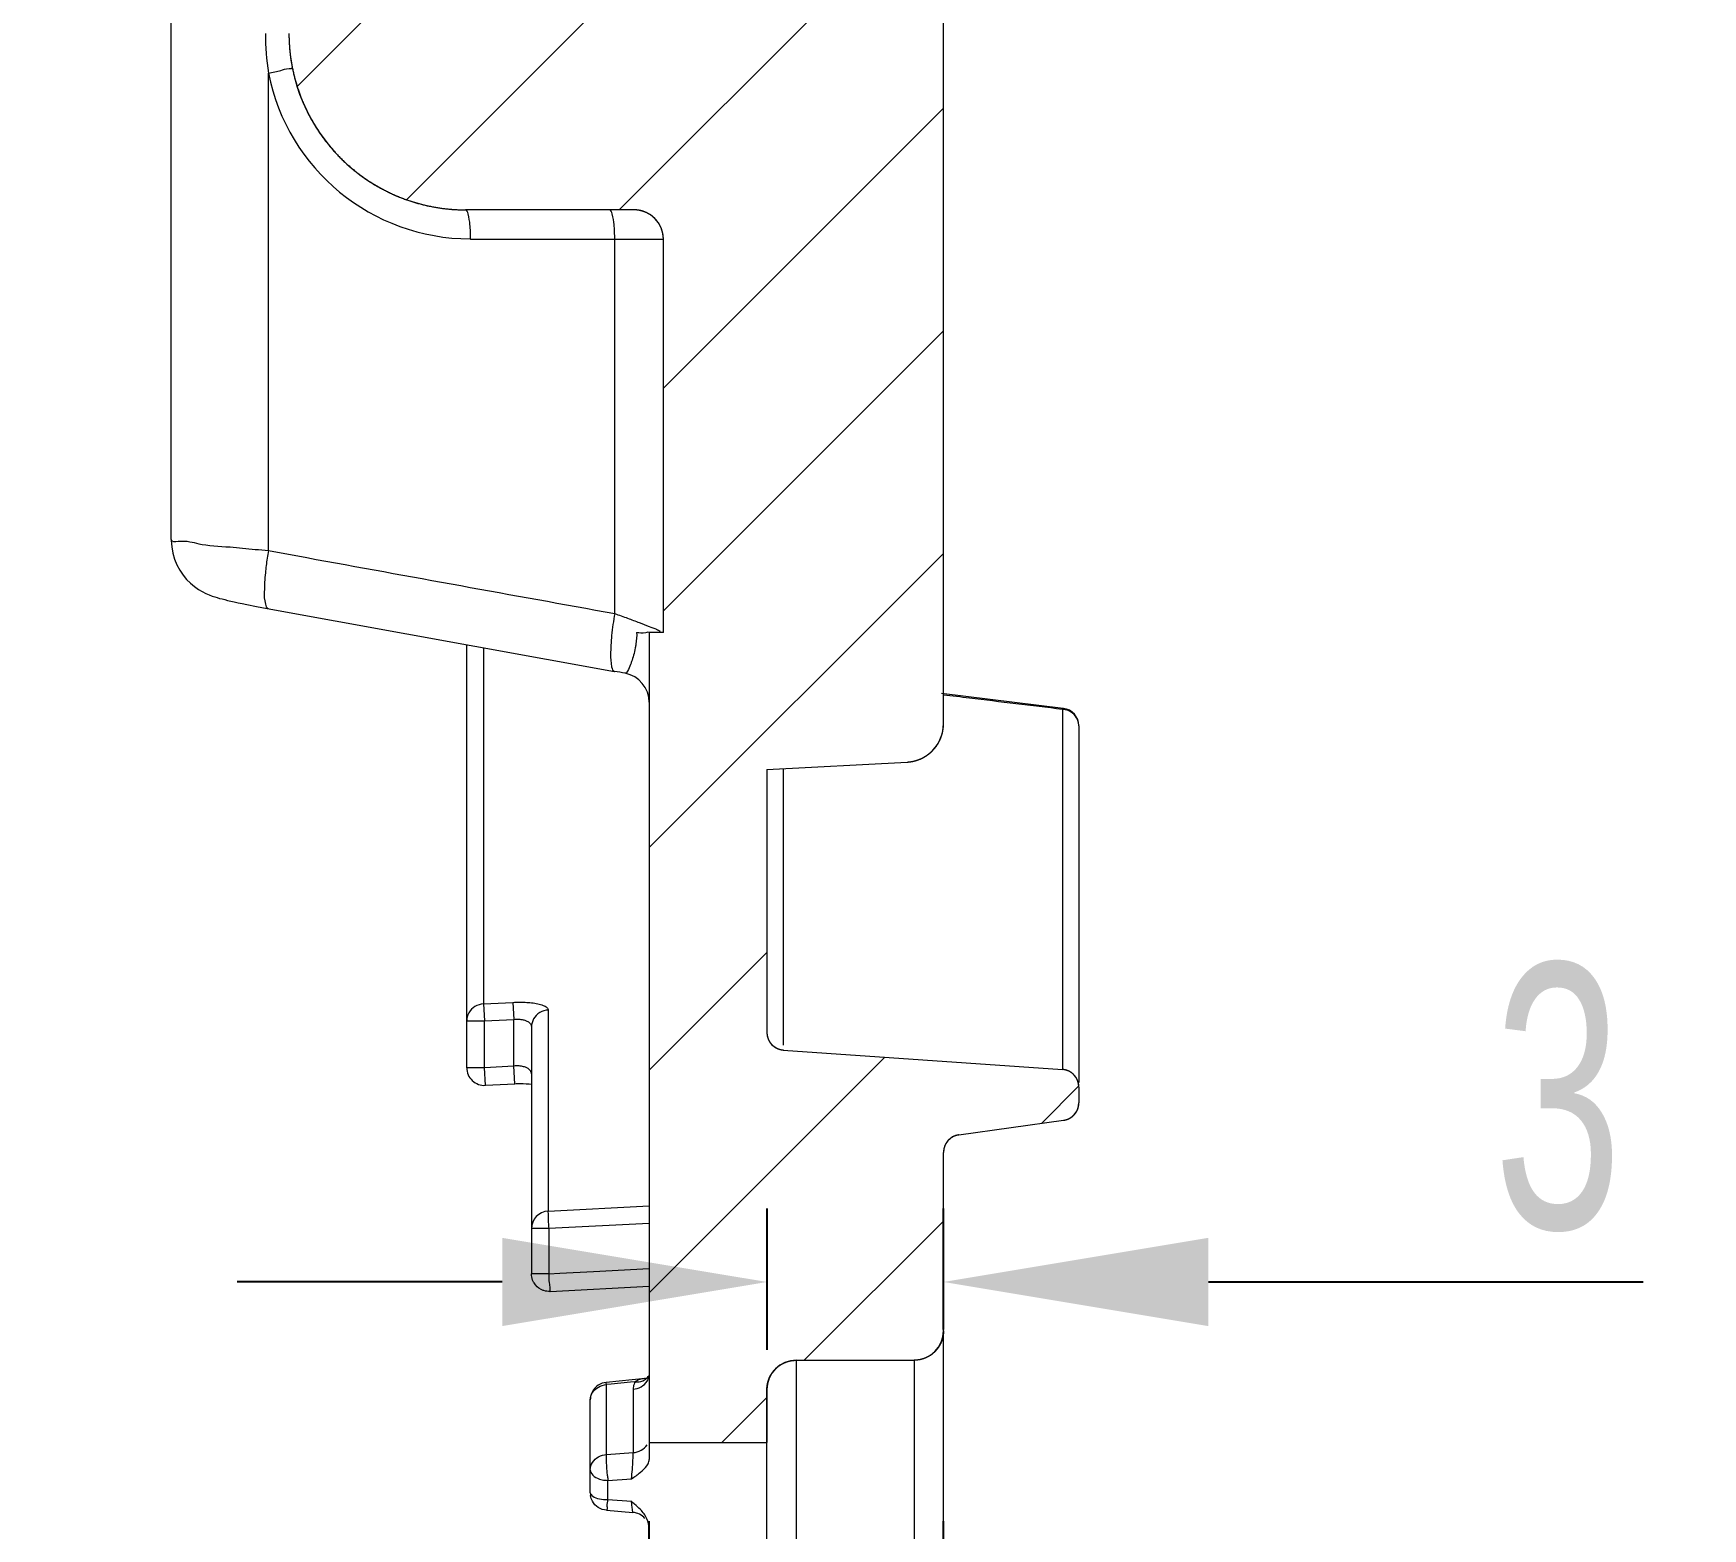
# Model space of a CAD drawing. Header units: millimetres. Extents: x 5536 to 6151, y 463 to 893.
# Drawn here: x 5888.1 to 5916.46, y 544.91 to 570.32 of the extents above; entities that cross this region are included whole.
import ezdxf

# ---------------------------------------------------------------- set-up
doc = ezdxf.new("R2010")
doc.units = ezdxf.units.MM
doc.header["$LTSCALE"] = 0.2
doc.layers.get('0').update_dxf_attribs({"lineweight": 18})
doc.layers.add('poumianxian', color=2, linetype='Continuous', lineweight=18)
doc.layers.add('图层2', color=4, linetype='Continuous', lineweight=18)
doc.styles.add('標準', font='', dxfattribs={"width": 0.667})
doc.styles.get('標準').set_extended_font_data('pmingliu')
doc.dimstyles.new('11111111111', dxfattribs={"dimtxt": 4.5, "dimasz": 4.5, "dimexe": 1.25, "dimexo": 0.625, "dimtad": 1, "dimtoh": 1, "dimdsep": 46, "dimtxsty": '標準', "dimblk": '_CAXARROW', "dimcen": 0, "dimdle": 9, "dimclrd": 6, "dimclre": 6, "dimclrt": 2, "dimadec": 0, "dimazin": 0, "dimtfac": 0.707107, "dimtofl": 0, "dimtmove": 2, "dimatfit": 3, "dimfxl": 0, "dimfrac": 2, "dimtolj": 1, "dimarcsym": 0})

# ---------------------------------------------------------------- blocks, each defined once
blk = doc.blocks.new('*X3')
at = {"layer": '图层2'}
for p, q in [((5892.579, 569.422), (5903.56, 580.404)), ((5894.437, 567.497), (5903.56, 576.62)), ((5898.048, 567.324), (5903.56, 572.836)), ((5898.802, 564.294), (5903.56, 569.053)), ((5898.802, 560.51), (5903.56, 565.269)), ((5898.56, 556.486), (5903.56, 561.486)), ((5898.56, 552.702), (5900.56, 554.702)), ((5898.56, 548.918), (5902.565, 552.923)), ((5905.223, 551.797), (5905.86, 552.434)), ((5901.196, 547.771), (5903.56, 550.135)), ((5899.796, 546.371), (5900.56, 547.135))]:
    blk.add_line(p, q, dxfattribs=at)
blk = doc.blocks.new('*X50')
at = {"layer": 'poumianxian'}
for points in [[(5894.06, 544.536), (5894.06, 543.036), (5898.56, 543.786)], [(5908.06, 544.536), (5908.06, 543.036), (5903.56, 543.786)]]:
    blk.add_hatch(color=6, dxfattribs=at).paths.add_polyline_path(points, flags=0)
at = {"layer": 'poumianxian', "color": 6, "lineweight": -2}
for p, q in [((5898.56, 544.305), (5898.56, 545.036)), ((5903.56, 544.305), (5903.56, 545.036)), ((5894.06, 543.786), (5873.445, 543.786)), ((5908.06, 543.786), (5912.56, 543.786))]:
    blk.add_line(p, q, dxfattribs=at)
at = {"layer": 'poumianxian', "color": 2, "insert": (5874.919, 546.959), "char_height": 4.5, "width": 5.08754, "attachment_point": 5, "style": '標準'}
blk.add_mtext('\\T1.004;5', dxfattribs=at)
blk = doc.blocks.new('_CAXARROW')
blk.add_hatch(color=0).paths.add_polyline_path([(0, 0), (-1, 0.125), (-1, -0.125)], flags=0)
blk = doc.blocks.new('*X53')
at = {"layer": 'poumianxian'}
for points in [[(5896.063, 549.851), (5896.063, 548.351), (5900.563, 549.101)], [(5908.06, 549.851), (5908.06, 548.351), (5903.56, 549.101)]]:
    blk.add_hatch(color=6, dxfattribs=at).paths.add_polyline_path(points, flags=0)
at = {"layer": 'poumianxian', "color": 6, "lineweight": -2}
for p, q in [((5900.563, 547.945), (5900.563, 550.351)), ((5903.56, 548.293), (5903.56, 550.351)), ((5896.063, 549.101), (5891.563, 549.101)), ((5908.06, 549.101), (5915.446, 549.101))]:
    blk.add_line(p, q, dxfattribs=at)
at = {"layer": 'poumianxian', "color": 2, "insert": (5914.003, 552.231), "char_height": 4.5, "width": 4.90745, "attachment_point": 5, "style": '標準'}
blk.add_mtext('\\T1.004;3', dxfattribs=at)

msp = doc.modelspace()

# ---------------------------------------------------------------- linework, layer by layer
for p, q in [((5903.56, 558.588), (5903.56, 730.854)), ((5903.56, 558.588), (5903.56, 730.854)), ((5890.44, 561.719), (5890.44, 588.273)), ((5892.093, 561.532), (5892.093, 569.648)), ((5898.302, 567.324), (5895.44, 567.324)), ((5898.302, 567.324), (5895.44, 567.324)), ((5895.527, 566.824), (5898.802, 566.824)), ((5897.975, 560.463), (5897.975, 566.824)), ((5898.802, 560.139), (5898.802, 566.824)), ((5898.802, 560.139), (5898.802, 566.824)), ((5892.093, 561.532), (5892.742, 561.413)), ((5891.89, 560.585), (5892.071, 560.551)), ((5892.071, 560.551), (5897.971, 559.479)), ((5898.56, 560.139), (5898.56, 546.371)), ((5898.802, 560.139), (5898.56, 560.139)), ((5898.802, 560.139), (5898.56, 560.139)), ((5898.56, 560.139), (5898.56, 546.082)), ((5895.46, 552.743), (5895.46, 559.934)), ((5895.745, 559.882), (5895.745, 553.827)), ((5905.596, 558.851), (5903.528, 559.101)), ((5905.581, 558.834), (5905.581, 552.713)), ((5905.86, 558.553), (5905.86, 552.491)), ((5900.56, 557.814), (5902.944, 557.939)), ((5900.56, 557.814), (5902.944, 557.939)), ((5900.56, 557.814), (5900.56, 553.343)), ((5900.56, 557.814), (5900.56, 553.343)), ((5900.839, 557.814), (5900.839, 553.124)), ((5895.745, 553.827), (5896.245, 553.854)), ((5896.245, 553.854), (5896.26, 553.565)), ((5895.745, 553.827), (5895.76, 553.538)), ((5895.76, 553.538), (5896.26, 553.565)), ((5896.26, 552.77), (5896.26, 553.565)), ((5896.845, 553.723), (5896.845, 550.307)), ((5895.46, 553.538), (5895.76, 553.538)), ((5895.76, 552.743), (5895.76, 553.538)), ((5896.56, 553.433), (5896.56, 549.241)), ((5900.839, 553.044), (5905.581, 552.713)), ((5900.839, 553.044), (5905.581, 552.713)), ((5895.76, 552.743), (5895.46, 552.743)), ((5896.26, 552.77), (5895.76, 552.743)), ((5895.78, 552.444), (5895.76, 552.743)), ((5896.277, 552.471), (5896.26, 552.77)), ((5895.777, 552.444), (5896.277, 552.471)), ((5896.47, 552.471), (5896.519, 552.467)), ((5896.519, 552.467), (5896.56, 552.463)), ((5905.86, 552.413), (5905.86, 552.148)), ((5905.86, 552.413), (5905.86, 552.148)), ((5903.819, 551.6), (5905.602, 551.851)), ((5903.819, 551.6), (5905.602, 551.851)), ((5903.56, 548.271), (5903.56, 551.303)), ((5903.56, 541.128), (5903.56, 551.303)), ((5896.845, 550.307), (5898.56, 550.395)), ((5896.853, 550.008), (5896.56, 550.008)), ((5898.56, 550.095), (5896.853, 550.008)), ((5896.853, 550.008), (5896.853, 549.241)), ((5897.612, 549.28), (5898.56, 549.329)), ((5896.853, 549.241), (5896.565, 549.241)), ((5896.853, 549.241), (5897.043, 549.251)), ((5896.876, 548.942), (5898.56, 549.028)), ((5897.043, 549.251), (5897.612, 549.28)), ((5901.06, 547.771), (5903.06, 547.771)), ((5901.06, 547.771), (5903.06, 547.771)), ((5901.06, 547.771), (5901.06, 541.771)), ((5903.06, 547.771), (5903.06, 541.771)), ((5898.491, 547.461), (5897.831, 547.395)), ((5897.834, 547.356), (5897.831, 547.386)), ((5897.916, 547.364), (5897.834, 547.356)), ((5897.834, 546.168), (5897.834, 547.356)), ((5898.242, 547.396), (5897.916, 547.364)), ((5898.324, 547.404), (5898.242, 547.396)), ((5898.492, 547.461), (5898.491, 547.461)), ((5897.56, 545.519), (5897.56, 547.097)), ((5898.287, 547.279), (5898.287, 546.2)), ((5900.56, 547.271), (5900.56, 546.371)), ((5900.56, 542.271), (5900.56, 547.271)), ((5897.834, 546.168), (5898.287, 546.2)), ((5898.56, 546.371), (5900.56, 546.371)), ((5898.56, 546.371), (5900.56, 546.371)), ((5897.56, 545.519), (5897.56, 545.909)), ((5897.86, 545.729), (5898.26, 545.753)), ((5897.86, 545.401), (5897.86, 545.729)), ((5897.86, 545.401), (5898.26, 545.374)), ((5898.266, 545.322), (5898.261, 545.373)), ((5897.836, 545.22), (5898.285, 545.184))]:
    msp.add_line(p, q)
for points in [[(5890.441, 561.719), (5890.441, 561.707), (5890.448, 561.596), (5890.468, 561.488), (5890.498, 561.386), (5890.538, 561.289), (5890.586, 561.199), (5890.641, 561.117), (5890.702, 561.044), (5890.766, 560.979), (5890.834, 560.922), (5890.902, 560.874), (5890.968, 560.835), (5891.028, 560.804), (5891.084, 560.78), (5891.135, 560.76), (5891.18, 560.745), (5891.22, 560.733), (5891.261, 560.721), (5891.304, 560.71), (5891.349, 560.699), (5891.398, 560.687), (5891.453, 560.674), (5891.512, 560.661), (5891.577, 560.647), (5891.648, 560.633), (5891.724, 560.617), (5891.89, 560.585)], [(5896.277, 552.471), (5896.3, 552.472), (5896.36, 552.474), (5896.417, 552.473), (5896.47, 552.471)], [(5898.504, 547.465), (5898.495, 547.462), (5898.492, 547.461), (5898.492, 547.461)]]:
    msp.add_lwpolyline(points)
for centre, radius, start, end in [((5896.391, 570.323), 4.351, 179.9903, 188.9272), ((5895.44, 570.324), 3, 180, 270), ((5895.518, 570.323), 3.491, 191.1484, 269.9999), ((5898.302, 566.824), 0.5, 0, 90), ((6372.774, 3191.038), 2673.08, 259.654694, 259.768697), ((5882.347, 472.919), 87.96, 79.65169, 79.76553), ((5898.06, 558.955), 0.5, 0.0006, 79.6508), ((5905.56, 558.518), 0.316, 77.3848, 86.2233), ((5905.56, 558.553), 0.3, 0, 83.1116), ((5902.91, 558.588), 0.65, 273, 0), ((5905.6, 558.553), 0.26, 0.0773, 10.4987), ((5900.86, 553.343), 0.3, 180, 266), ((5895.76, 552.743), 0.3, 179.981, 273.8738), ((5905.56, 552.413), 0.3, 0, 86), ((5905.56, 552.148), 0.3, 278, 0), ((5903.86, 551.303), 0.3, 98, 180), ((5896.86, 550.007), 0.3, 92.9775, 179.9803), ((5903.06, 548.271), 0.5, 270, 360), ((5901.06, 547.271), 0.5, 90, 180), ((5897.857, 547.096), 0.297, 170.4817, 179.9518), ((5897.106, 546.171), 1.181, 359.7909, 1.3705), ((5897.86, 546.216), 0.487, 263.9664, 270.0112), ((5901.635, 546.142), 3.797, 185.0944, 186.2345), ((5897.857, 545.519), 0.297, 180.0501, 189.6392), ((5898.26, 544.885), 0.3, 40.6119, 85.3174)]:
    msp.add_arc(centre, radius, start, end)
for points, knots in [([(5892.44, 570.324), (5892.44, 570.313), (5892.441, 570.291), (5892.441, 570.258), (5892.442, 570.224), (5892.443, 570.19), (5892.445, 570.157), (5892.447, 570.123), (5892.45, 570.089), (5892.452, 570.055), (5892.456, 570.02), (5892.459, 569.986), (5892.464, 569.952), (5892.468, 569.917), (5892.473, 569.882), (5892.478, 569.848), (5892.484, 569.813), (5892.49, 569.778), (5892.497, 569.743), (5892.504, 569.708), (5892.512, 569.674), (5892.52, 569.639), (5892.528, 569.604), (5892.537, 569.569), (5892.546, 569.534), (5892.556, 569.499), (5892.566, 569.464), (5892.577, 569.429), (5892.588, 569.394), (5892.6, 569.359), (5892.612, 569.324), (5892.624, 569.289), (5892.637, 569.254), (5892.651, 569.22), (5892.665, 569.185), (5892.679, 569.151), (5892.694, 569.116), (5892.71, 569.082), (5892.725, 569.048), (5892.742, 569.014), (5892.758, 568.98), (5892.775, 568.946), (5892.793, 568.913), (5892.811, 568.879), (5892.83, 568.846), (5892.849, 568.813), (5892.868, 568.78), (5892.888, 568.747), (5892.909, 568.715), (5892.929, 568.682), (5892.951, 568.65), (5892.972, 568.619), (5892.994, 568.587), (5893.017, 568.556), (5893.04, 568.525), (5893.063, 568.494), (5893.087, 568.463), (5893.111, 568.433), (5893.136, 568.403), (5893.161, 568.374), (5893.186, 568.344), (5893.212, 568.315), (5893.238, 568.287), (5893.265, 568.258), (5893.292, 568.23), (5893.319, 568.203), (5893.347, 568.176), (5893.375, 568.149), (5893.403, 568.122), (5893.432, 568.096), (5893.461, 568.07), (5893.49, 568.045), (5893.52, 568.02), (5893.549, 567.995), (5893.58, 567.971), (5893.61, 567.947), (5893.641, 567.924), (5893.672, 567.901), (5893.703, 567.878), (5893.735, 567.856), (5893.767, 567.834), (5893.799, 567.813), (5893.831, 567.792), (5893.863, 567.772), (5893.896, 567.752), (5893.929, 567.733), (5893.962, 567.714), (5893.995, 567.695), (5894.029, 567.677), (5894.062, 567.659), (5894.096, 567.642), (5894.13, 567.625), (5894.164, 567.609), (5894.198, 567.593), (5894.233, 567.578), (5894.267, 567.563), (5894.301, 567.549), (5894.336, 567.535), (5894.371, 567.521), (5894.405, 567.508), (5894.44, 567.496), (5894.475, 567.484), (5894.51, 567.472), (5894.545, 567.461), (5894.58, 567.45), (5894.615, 567.44), (5894.65, 567.43), (5894.685, 567.421), (5894.72, 567.412), (5894.755, 567.403), (5894.79, 567.395), (5894.825, 567.388), (5894.86, 567.381), (5894.894, 567.374), (5894.929, 567.368), (5894.964, 567.362), (5894.999, 567.357), (5895.033, 567.352), (5895.068, 567.347), (5895.102, 567.343), (5895.137, 567.34), (5895.171, 567.336), (5895.205, 567.333), (5895.239, 567.331), (5895.273, 567.329), (5895.307, 567.327), (5895.34, 567.326), (5895.374, 567.325), (5895.407, 567.324), (5895.429, 567.324), (5895.44, 567.324)], [0, 0, 0, 0, 12317.252331, 24690.371001, 37118.966302, 49602.63111, 62140.94075, 74733.452993, 87379.707881, 100079.227655, 112831.516584, 125636.060966, 138492.329003, 151399.770835, 164357.818363, 177365.885329, 190423.367287, 203529.641511, 216684.067089, 229885.98495, 243134.717814, 256429.570409, 269769.829313, 283154.763259, 296583.62308, 310055.641953, 323570.035333, 337126.001356, 350722.720761, 364359.357258, 378035.057592, 391748.95183, 405500.15354, 419287.760058, 433110.852773, 446968.497412, 460859.744175, 474783.628297, 488739.170207, 502725.375904, 516741.237248, 530785.732589, 544857.826764, 558956.471842, 573080.607338, 587229.160704, 601401.047837, 615595.173457, 629810.431561, 644045.705998, 658299.870889, 672571.791169, 686860.323122, 701164.314816, 715482.606795, 729814.032516, 744157.418942, 758511.587003, 772875.352456, 787247.526102, 801626.914635, 816012.321072, 830402.54549, 844796.385497, 859192.636964, 873590.094391, 887987.551818, 902383.803258, 916777.643293, 931167.86771, 945553.274148, 959932.662681, 974304.836326, 988668.60178, 1003022.76984, 1017366.156237, 1031697.581958, 1046015.873967, 1060319.865661, 1074608.397614, 1088880.317895, 1103134.482785, 1117369.757222, 1131585.015326, 1145779.140915, 1159951.028079, 1174099.581445, 1188223.716942, 1202322.362002, 1216394.456194, 1230438.951502, 1244454.812879, 1258441.018561, 1272396.560452, 1286320.444609, 1300211.691371, 1314069.335995, 1327892.428725, 1341680.035243, 1355431.236939, 1369145.13119, 1382820.831524, 1396457.468022, 1410054.187426, 1423610.153449, 1437124.546829, 1450596.565666, 1464025.425514, 1477410.359468, 1490750.618373, 1504045.47096, 1517294.203831, 1530496.121693, 1543650.547271, 1556756.821494, 1569814.303452, 1582822.370419, 1595780.417941, 1608687.859778, 1621544.127814, 1634348.672193, 1647100.961125, 1659800.480863, 1672446.735788, 1685039.248031, 1697577.55767, 1710061.222442, 1722489.81778, 1734862.936449, 1747180.188743, 1747180.188743, 1747180.188743, 1747180.188743]), ([(5892.093, 569.648), (5892.163, 569.662), (5892.295, 569.68), (5892.389, 569.731), (5892.5, 569.727), (5892.497, 569.745)], [0, 0, 0, 0, 25059.979206, 42629.212804, 48994.00827, 48994.00827, 48994.00827, 48994.00827]), ([(5895.527, 566.824), (5895.527, 566.908), (5895.521, 567.062), (5895.498, 567.206), (5895.467, 567.324), (5895.44, 567.324)], [0, 0, 0, 0, 23787.453645, 41442.570164, 49029.620171, 49029.620171, 49029.620171, 49029.620171]), ([(5897.975, 566.824), (5897.975, 566.908), (5897.969, 567.062), (5897.946, 567.206), (5897.915, 567.324), (5897.888, 567.324)], [0, 0, 0, 0, 23797.693068, 41460.427309, 49050.741219, 49050.741219, 49050.741219, 49050.741219]), ([(5898.802, 566.824), (5898.802, 566.826), (5898.802, 566.83), (5898.801, 566.835), (5898.801, 566.841), (5898.801, 566.846), (5898.801, 566.852), (5898.8, 566.858), (5898.8, 566.863), (5898.8, 566.869), (5898.799, 566.875), (5898.798, 566.881), (5898.798, 566.886), (5898.797, 566.892), (5898.796, 566.898), (5898.795, 566.904), (5898.794, 566.909), (5898.793, 566.915), (5898.792, 566.921), (5898.791, 566.927), (5898.79, 566.933), (5898.788, 566.938), (5898.787, 566.944), (5898.786, 566.95), (5898.784, 566.956), (5898.782, 566.962), (5898.781, 566.968), (5898.779, 566.973), (5898.777, 566.979), (5898.775, 566.985), (5898.773, 566.991), (5898.771, 566.997), (5898.769, 567.002), (5898.767, 567.008), (5898.764, 567.014), (5898.762, 567.02), (5898.759, 567.025), (5898.757, 567.031), (5898.754, 567.037), (5898.751, 567.043), (5898.749, 567.048), (5898.746, 567.054), (5898.743, 567.059), (5898.74, 567.065), (5898.737, 567.071), (5898.734, 567.076), (5898.73, 567.082), (5898.727, 567.087), (5898.724, 567.092), (5898.72, 567.098), (5898.717, 567.103), (5898.713, 567.108), (5898.709, 567.114), (5898.706, 567.119), (5898.702, 567.124), (5898.698, 567.129), (5898.694, 567.134), (5898.69, 567.139), (5898.686, 567.144), (5898.682, 567.149), (5898.677, 567.154), (5898.673, 567.159), (5898.669, 567.164), (5898.664, 567.168), (5898.66, 567.173), (5898.655, 567.178), (5898.651, 567.182), (5898.646, 567.187), (5898.641, 567.191), (5898.636, 567.196), (5898.632, 567.2), (5898.627, 567.204), (5898.622, 567.208), (5898.617, 567.212), (5898.612, 567.216), (5898.607, 567.22), (5898.602, 567.224), (5898.596, 567.228), (5898.591, 567.232), (5898.586, 567.236), (5898.581, 567.239), (5898.575, 567.243), (5898.57, 567.246), (5898.564, 567.25), (5898.559, 567.253), (5898.554, 567.256), (5898.548, 567.259), (5898.542, 567.262), (5898.537, 567.265), (5898.531, 567.268), (5898.526, 567.271), (5898.52, 567.274), (5898.514, 567.277), (5898.509, 567.279), (5898.503, 567.282), (5898.497, 567.284), (5898.491, 567.287), (5898.486, 567.289), (5898.48, 567.291), (5898.474, 567.293), (5898.468, 567.296), (5898.462, 567.298), (5898.457, 567.3), (5898.451, 567.301), (5898.445, 567.303), (5898.439, 567.305), (5898.433, 567.307), (5898.428, 567.308), (5898.422, 567.31), (5898.416, 567.311), (5898.41, 567.312), (5898.404, 567.314), (5898.398, 567.315), (5898.393, 567.316), (5898.387, 567.317), (5898.381, 567.318), (5898.375, 567.319), (5898.369, 567.32), (5898.364, 567.32), (5898.358, 567.321), (5898.352, 567.322), (5898.347, 567.322), (5898.341, 567.323), (5898.335, 567.323), (5898.33, 567.323), (5898.324, 567.324), (5898.318, 567.324), (5898.313, 567.324), (5898.307, 567.324), (5898.303, 567.324), (5898.302, 567.324)], [0, 0, 0, 0, 12332.67412, 24721.28471, 37165.441581, 49664.73654, 62218.745126, 74827.023978, 87489.112735, 100204.533045, 112972.788686, 125793.365219, 138665.73006, 151589.332895, 164563.604616, 177587.958439, 190661.789301, 203784.473406, 216955.369139, 230173.816664, 243439.137589, 256750.636355, 270107.597942, 283509.29065, 296954.964268, 310443.851065, 323975.165317, 337548.104144, 351161.847663, 364815.557993, 378508.381186, 392239.446026, 406007.865224, 419812.734583, 433653.134734, 447528.130004, 461436.769559, 475378.087135, 489351.102311, 503354.819634, 517388.229702, 531450.309687, 545540.022908, 559656.320343, 573798.140265, 587964.408428, 602154.039808, 616365.937266, 630598.993726, 644852.091778, 659124.103658, 673413.893187, 687720.31545, 702042.216503, 716378.43598, 730727.805536, 745089.150716, 759461.291245, 773843.040892, 788233.209536, 802630.601834, 817034.019874, 831442.261683, 845854.123624, 860268.400054, 874683.884163, 889099.367956, 903513.644539, 917925.506492, 932333.748452, 946737.166325, 961134.558788, 975524.727264, 989906.477084, 1004278.617439, 1018639.962619, 1032989.332173, 1047325.551518, 1061647.452884, 1075953.874836, 1090243.664491, 1104515.676555, 1118768.774421, 1133001.830952, 1147213.728523, 1161403.3596, 1175569.628065, 1189711.447685, 1203827.745119, 1217917.458643, 1231979.538527, 1246012.948692, 1260016.665921, 1273989.680894, 1287930.998764, 1301839.63832, 1315714.633382, 1329555.033535, 1343359.903102, 1357128.32201, 1370859.387062, 1384552.210118, 1398205.92066, 1411819.663896, 1425392.603004, 1438923.917256, 1452412.803838, 1465858.477399, 1479260.170159, 1492617.131963, 1505928.630462, 1519193.951654, 1532412.399134, 1545583.294908, 1558705.979012, 1571779.809657, 1584804.163666, 1597778.435416, 1610702.038252, 1623574.403068, 1636394.979625, 1649163.235044, 1661878.655555, 1674540.744315, 1687149.02318, 1699703.031533, 1712202.326714, 1724646.48336, 1737035.093956, 1749367.768299, 1749367.768299, 1749367.768299, 1749367.768299]), ([(5890.44, 561.719), (5890.44, 561.678), (5890.689, 561.717), (5890.937, 561.621), (5891.412, 561.601), (5891.724, 561.569), (5891.866, 561.554)], [0, 0, 0, 0, 5346.339177, 20507.24433, 43721.255158, 62328.955772, 62328.955772, 62328.955772, 62328.955772]), ([(5892.053, 561.277), (5892.048, 561.236), (5892.031, 561.089), (5892.024, 560.941), (5892.021, 560.834)], [0, 0, 0, 0, 9756.320903, 35155.338136, 35155.338136, 35155.338136, 35155.338136]), ([(5892.021, 560.834), (5892.018, 560.763), (5892.021, 560.676), (5892.058, 560.553), (5892.087, 560.548)], [0, 0, 0, 0, 24974.503215, 35156.548657, 35156.548657, 35156.548657, 35156.548657]), ([(5897.975, 560.463), (5897.953, 560.339), (5897.92, 560.112), (5897.902, 559.797), (5897.905, 559.61), (5897.941, 559.484), (5897.971, 559.479)], [0, 0, 0, 0, 23562.180138, 43410.538634, 56767.739779, 62413.652588, 62413.652588, 62413.652588, 62413.652588]), ([(5897.975, 560.463), (5898.048, 560.437), (5898.187, 560.386), (5898.382, 560.314), (5898.544, 560.248), (5898.668, 560.208), (5898.728, 560.171), (5898.749, 560.161)], [0, 0, 0, 0, 21394.772613, 40753.797853, 57119.717692, 69675.00268, 76297.020447, 76297.020447, 76297.020447, 76297.020447]), ([(5898.347, 560.143), (5898.35, 560.076), (5898.344, 559.987), (5898.329, 559.9), (5898.325, 559.879)], [0, 0, 0, 0, 26541.689321, 35197.556527, 35197.556527, 35197.556527, 35197.556527]), ([(5898.347, 560.143), (5898.4, 560.143), (5898.442, 560.117), (5898.562, 560.158), (5898.56, 560.14)], [0, 0, 0, 0, 25881.091377, 35198.202094, 35198.202094, 35198.202094, 35198.202094]), ([(5898.325, 559.879), (5898.317, 559.837), (5898.298, 559.758), (5898.274, 559.682), (5898.261, 559.645)], [0, 0, 0, 0, 18316.537221, 35198.0134, 35198.0134, 35198.0134, 35198.0134]), ([(5898.261, 559.645), (5898.256, 559.628), (5898.236, 559.571), (5898.212, 559.508), (5898.168, 559.443), (5898.15, 559.447)], [0, 0, 0, 0, 11188.717164, 37683.704084, 49078.130527, 49078.130527, 49078.130527, 49078.130527]), ([(5905.581, 558.834), (5905.054, 558.897), (5904.381, 558.978), (5903.707, 559.06), (5903.56, 559.078)], [0, 0, 0, 0, 27570.665583, 35234.122423, 35234.122423, 35234.122423, 35234.122423]), ([(5905.856, 558.6), (5905.85, 558.631), (5905.822, 558.708), (5905.738, 558.79), (5905.661, 558.819), (5905.63, 558.827)], [0, 0, 0, 0, 13818.61485, 34923.68184, 49145.993149, 49145.993149, 49145.993149, 49145.993149]), ([(5902.944, 557.939), (5902.947, 557.939), (5902.951, 557.939), (5902.958, 557.939), (5902.965, 557.94), (5902.973, 557.941), (5902.98, 557.941), (5902.987, 557.942), (5902.994, 557.943), (5903.001, 557.944), (5903.008, 557.945), (5903.015, 557.946), (5903.023, 557.947), (5903.03, 557.949), (5903.037, 557.95), (5903.044, 557.952), (5903.051, 557.953), (5903.059, 557.955), (5903.066, 557.957), (5903.073, 557.958), (5903.08, 557.96), (5903.088, 557.962), (5903.095, 557.964), (5903.102, 557.967), (5903.109, 557.969), (5903.117, 557.971), (5903.124, 557.974), (5903.131, 557.976), (5903.138, 557.979), (5903.145, 557.982), (5903.153, 557.985), (5903.16, 557.987), (5903.167, 557.99), (5903.174, 557.994), (5903.181, 557.997), (5903.188, 558), (5903.195, 558.003), (5903.202, 558.007), (5903.209, 558.011), (5903.216, 558.014), (5903.223, 558.018), (5903.23, 558.022), (5903.237, 558.026), (5903.244, 558.03), (5903.251, 558.034), (5903.258, 558.038), (5903.264, 558.042), (5903.271, 558.047), (5903.278, 558.051), (5903.284, 558.056), (5903.291, 558.061), (5903.297, 558.065), (5903.304, 558.07), (5903.31, 558.075), (5903.316, 558.08), (5903.323, 558.085), (5903.329, 558.09), (5903.335, 558.096), (5903.341, 558.101), (5903.347, 558.106), (5903.353, 558.112), (5903.359, 558.117), (5903.365, 558.123), (5903.371, 558.129), (5903.376, 558.134), (5903.382, 558.14), (5903.387, 558.146), (5903.393, 558.152), (5903.398, 558.158), (5903.404, 558.164), (5903.409, 558.17), (5903.414, 558.177), (5903.419, 558.183), (5903.424, 558.189), (5903.429, 558.196), (5903.434, 558.202), (5903.439, 558.209), (5903.443, 558.215), (5903.448, 558.222), (5903.452, 558.229), (5903.457, 558.235), (5903.461, 558.242), (5903.465, 558.249), (5903.469, 558.256), (5903.473, 558.263), (5903.477, 558.27), (5903.481, 558.277), (5903.485, 558.284), (5903.489, 558.291), (5903.492, 558.298), (5903.496, 558.305), (5903.499, 558.312), (5903.502, 558.319), (5903.506, 558.326), (5903.509, 558.334), (5903.512, 558.341), (5903.515, 558.348), (5903.517, 558.355), (5903.52, 558.363), (5903.523, 558.37), (5903.525, 558.377), (5903.528, 558.385), (5903.53, 558.392), (5903.532, 558.399), (5903.535, 558.407), (5903.537, 558.414), (5903.539, 558.421), (5903.541, 558.429), (5903.542, 558.436), (5903.544, 558.443), (5903.546, 558.451), (5903.547, 558.458), (5903.549, 558.465), (5903.55, 558.473), (5903.551, 558.48), (5903.553, 558.487), (5903.554, 558.495), (5903.555, 558.502), (5903.556, 558.509), (5903.556, 558.516), (5903.557, 558.524), (5903.558, 558.531), (5903.558, 558.538), (5903.559, 558.545), (5903.559, 558.552), (5903.56, 558.559), (5903.56, 558.567), (5903.56, 558.574), (5903.56, 558.581), (5903.56, 558.585), (5903.56, 558.588)], [0, 0, 0, 0, 12436.267543, 24925.400795, 37467.00121, 50060.654568, 62705.930994, 75402.384192, 88149.552092, 100946.956984, 113794.104236, 126690.483394, 139635.568254, 152628.815494, 165669.66601, 178757.544614, 191891.859258, 205072.002354, 218297.349773, 231567.261058, 244881.079781, 258238.133555, 271637.733971, 285079.176858, 298561.742055, 312084.693959, 325647.28125, 339248.7376, 352888.281014, 366565.114976, 380278.427468, 394027.392689, 407811.169781, 421628.903692, 435479.725725, 449362.753417, 463277.090763, 477221.828498, 491196.044827, 505198.804929, 519229.162369, 533286.158431, 547368.82268, 561476.174154, 575607.220213, 589760.95824, 603936.37578, 618132.450254, 632348.150178, 646582.434929, 660834.256087, 675102.55653, 689386.272352, 703684.332129, 717995.658093, 732319.166373, 746653.767661, 760998.36725, 775351.86584, 789713.160155, 804081.143506, 818454.705372, 832832.733503, 847214.113109, 861597.727816, 875982.460344, 890367.192797, 904750.807615, 919132.187098, 933510.215226, 947883.777254, 962251.760389, 976613.054893, 990966.553455, 1005311.152858, 1019645.754244, 1033969.262568, 1048280.588634, 1062578.648282, 1076862.364156, 1091130.664632, 1105382.485601, 1119616.770537, 1133832.470357, 1148028.544836, 1162203.962459, 1176357.70046, 1190488.746497, 1204596.09786, 1218678.762339, 1232735.758162, 1246766.115797, 1260768.87602, 1274743.092133, 1288687.829945, 1302602.167127, 1316485.194977, 1330336.016918, 1344153.750962, 1357937.527994, 1371686.493057, 1385399.805725, 1399076.639588, 1412716.182983, 1426317.639366, 1439880.226709, 1453403.178507, 1466885.743806, 1480327.186554, 1493726.787124, 1507083.840959, 1520397.659721, 1533667.570991, 1546892.918199, 1560073.061278, 1573207.376105, 1586295.254704, 1599336.105284, 1612329.352491, 1625274.437173, 1638170.816437, 1651017.963667, 1663815.368533, 1676562.536466, 1689258.989741, 1701904.266005, 1714497.919431, 1727039.519905, 1739528.65321, 1751964.920676, 1751964.920676, 1751964.920676, 1751964.920676]), ([(5896.245, 553.854), (5896.278, 553.856), (5896.347, 553.858), (5896.453, 553.856), (5896.561, 553.848), (5896.665, 553.832), (5896.754, 553.806), (5896.819, 553.776), (5896.845, 553.739), (5896.845, 553.723)], [0, 0, 0, 0, 16106.246691, 33350.839083, 51256.68108, 68786.321245, 84235.566238, 95842.208193, 103534.019529, 103534.019529, 103534.019529, 103534.019529]), ([(5895.745, 553.827), (5895.695, 553.824), (5895.595, 553.794), (5895.487, 553.685), (5895.46, 553.586), (5895.46, 553.538)], [0, 0, 0, 0, 16712.80996, 33157.469027, 49073.638149, 49073.638149, 49073.638149, 49073.638149]), ([(5896.26, 553.565), (5896.277, 553.567), (5896.311, 553.569), (5896.365, 553.567), (5896.419, 553.559), (5896.472, 553.542), (5896.519, 553.516), (5896.552, 553.479), (5896.56, 553.448), (5896.56, 553.433)], [0, 0, 0, 0, 14327.921369, 29657.633921, 45728.774874, 61925.883667, 77262.548816, 90973.859145, 103535.123637, 103535.123637, 103535.123637, 103535.123637]), ([(5896.845, 553.723), (5896.795, 553.72), (5896.695, 553.69), (5896.587, 553.581), (5896.56, 553.482), (5896.56, 553.433)], [0, 0, 0, 0, 16607.779779, 32965.410877, 49083.475378, 49083.475378, 49083.475378, 49083.475378]), ([(5900.56, 553.343), (5900.56, 553.341), (5900.56, 553.337), (5900.561, 553.33), (5900.561, 553.324), (5900.561, 553.317), (5900.562, 553.311), (5900.563, 553.304), (5900.564, 553.298), (5900.565, 553.291), (5900.566, 553.284), (5900.568, 553.277), (5900.569, 553.271), (5900.571, 553.264), (5900.573, 553.257), (5900.575, 553.251), (5900.577, 553.244), (5900.58, 553.237), (5900.582, 553.231), (5900.585, 553.224), (5900.588, 553.217), (5900.591, 553.211), (5900.594, 553.204), (5900.598, 553.198), (5900.601, 553.192), (5900.605, 553.185), (5900.609, 553.179), (5900.613, 553.173), (5900.618, 553.167), (5900.622, 553.161), (5900.626, 553.156), (5900.631, 553.15), (5900.636, 553.144), (5900.641, 553.139), (5900.646, 553.133), (5900.651, 553.128), (5900.657, 553.123), (5900.662, 553.118), (5900.668, 553.113), (5900.673, 553.109), (5900.679, 553.104), (5900.685, 553.1), (5900.691, 553.096), (5900.697, 553.092), (5900.703, 553.088), (5900.709, 553.084), (5900.716, 553.081), (5900.722, 553.077), (5900.728, 553.074), (5900.735, 553.071), (5900.741, 553.068), (5900.748, 553.065), (5900.754, 553.063), (5900.761, 553.06), (5900.768, 553.058), (5900.774, 553.056), (5900.781, 553.054), (5900.787, 553.052), (5900.794, 553.051), (5900.801, 553.049), (5900.807, 553.048), (5900.814, 553.047), (5900.82, 553.046), (5900.827, 553.045), (5900.833, 553.045), (5900.837, 553.044), (5900.839, 553.044)], [0, 0, 0, 0, 12546.010116, 25195.316922, 37946.220546, 50796.898221, 63745.401774, 76789.658381, 89927.469957, 103156.512133, 116474.335907, 129878.3672, 143365.908688, 156934.141119, 170580.124376, 184300.800955, 198092.997665, 211953.429326, 225878.701674, 239865.315336, 253909.670546, 268008.071611, 282156.731393, 296351.777442, 310589.257801, 324865.146248, 339175.349543, 353515.714322, 367882.032641, 382270.051298, 396675.47706, 411093.986219, 425521.230426, 439952.846472, 454384.46232, 468811.706632, 483230.215825, 497635.641529, 512023.660029, 526389.978584, 540730.343248, 555040.546691, 569316.435111, 583553.915433, 597748.961447, 611897.621367, 625996.022231, 640040.377464, 654026.991219, 667952.263545, 681812.695162, 695604.892037, 709325.568493, 722971.551788, 736539.784063, 750027.325646, 763431.356974, 776749.180762, 789978.222953, 803116.034518, 816160.291191, 829108.794684, 841959.47219, 854710.375974, 867359.682737, 879905.692862, 879905.692862, 879905.692862, 879905.692862]), ([(5896.56, 552.64), (5896.56, 552.648), (5896.558, 552.666), (5896.545, 552.692), (5896.52, 552.719), (5896.48, 552.744), (5896.423, 552.764), (5896.347, 552.775), (5896.291, 552.774), (5896.26, 552.77)], [0, 0, 0, 0, 7000.580257, 15075.320526, 25028.258018, 37954.152492, 55139.715869, 77341.087067, 103543.693412, 103543.693412, 103543.693412, 103543.693412]), ([(5905.86, 552.413), (5905.86, 552.415), (5905.86, 552.42), (5905.86, 552.426), (5905.86, 552.433), (5905.859, 552.439), (5905.859, 552.446), (5905.858, 552.452), (5905.857, 552.459), (5905.856, 552.466), (5905.855, 552.472), (5905.853, 552.479), (5905.851, 552.486), (5905.85, 552.493), (5905.848, 552.499), (5905.846, 552.506), (5905.843, 552.513), (5905.841, 552.519), (5905.838, 552.526), (5905.836, 552.533), (5905.833, 552.539), (5905.83, 552.546), (5905.826, 552.552), (5905.823, 552.559), (5905.819, 552.565), (5905.816, 552.571), (5905.812, 552.577), (5905.807, 552.583), (5905.803, 552.589), (5905.799, 552.595), (5905.794, 552.601), (5905.79, 552.607), (5905.785, 552.612), (5905.78, 552.618), (5905.775, 552.623), (5905.769, 552.628), (5905.764, 552.634), (5905.759, 552.638), (5905.753, 552.643), (5905.747, 552.648), (5905.742, 552.652), (5905.736, 552.657), (5905.73, 552.661), (5905.724, 552.665), (5905.717, 552.669), (5905.711, 552.673), (5905.705, 552.676), (5905.699, 552.68), (5905.692, 552.683), (5905.686, 552.686), (5905.679, 552.689), (5905.673, 552.691), (5905.666, 552.694), (5905.66, 552.696), (5905.653, 552.699), (5905.647, 552.701), (5905.64, 552.703), (5905.633, 552.704), (5905.627, 552.706), (5905.62, 552.707), (5905.614, 552.709), (5905.607, 552.71), (5905.601, 552.711), (5905.594, 552.711), (5905.588, 552.712), (5905.583, 552.712), (5905.581, 552.713)], [0, 0, 0, 0, 12558.083988, 25219.564072, 37982.738947, 50845.783501, 63806.74827, 76863.558439, 90014.013225, 103255.786793, 116586.427013, 130003.358102, 143503.879561, 157085.169427, 170744.285134, 184478.166042, 198283.636101, 212157.40659, 226096.079983, 240096.154087, 254154.025126, 268265.993857, 282428.269847, 296636.976919, 310888.158794, 325177.785893, 339501.761027, 353855.926341, 368236.070497, 382637.935557, 397057.224786, 411489.609698, 425930.738364, 440376.242783, 454821.747288, 469262.875909, 483695.260872, 498114.549887, 512516.415074, 526896.559185, 541250.724668, 555574.699669, 569864.32685, 584115.50875, 598324.215615, 612486.491744, 626598.46045, 640656.331513, 654656.405528, 668595.079167, 682468.849532, 696274.319568, 710008.200356, 723667.3161, 737248.606, 750749.127612, 764166.058491, 777496.698917, 790738.472307, 803888.927273, 816945.737316, 829906.702025, 842769.746633, 855532.921473, 868194.401497, 880752.485492, 880752.485492, 880752.485492, 880752.485492]), ([(5905.602, 551.851), (5905.604, 551.851), (5905.608, 551.851), (5905.614, 551.853), (5905.621, 551.854), (5905.627, 551.855), (5905.633, 551.857), (5905.639, 551.858), (5905.645, 551.86), (5905.651, 551.862), (5905.658, 551.864), (5905.664, 551.866), (5905.67, 551.868), (5905.676, 551.871), (5905.682, 551.874), (5905.688, 551.876), (5905.694, 551.879), (5905.7, 551.882), (5905.706, 551.886), (5905.712, 551.889), (5905.718, 551.892), (5905.724, 551.896), (5905.73, 551.9), (5905.735, 551.904), (5905.741, 551.908), (5905.746, 551.912), (5905.752, 551.917), (5905.757, 551.921), (5905.762, 551.926), (5905.767, 551.931), (5905.772, 551.935), (5905.777, 551.94), (5905.782, 551.946), (5905.787, 551.951), (5905.791, 551.956), (5905.796, 551.962), (5905.8, 551.967), (5905.804, 551.973), (5905.808, 551.979), (5905.812, 551.984), (5905.816, 551.99), (5905.819, 551.996), (5905.823, 552.002), (5905.826, 552.008), (5905.829, 552.014), (5905.832, 552.021), (5905.835, 552.027), (5905.838, 552.033), (5905.84, 552.04), (5905.843, 552.046), (5905.845, 552.052), (5905.847, 552.059), (5905.849, 552.065), (5905.851, 552.072), (5905.852, 552.078), (5905.854, 552.084), (5905.855, 552.091), (5905.856, 552.097), (5905.857, 552.104), (5905.858, 552.11), (5905.859, 552.116), (5905.859, 552.123), (5905.86, 552.129), (5905.86, 552.135), (5905.86, 552.141), (5905.86, 552.146), (5905.86, 552.148)], [0, 0, 0, 0, 12665.611427, 25426.335603, 38280.474555, 51226.223421, 64261.671296, 77384.799169, 90593.481957, 103885.487553, 117258.47804, 130710.010533, 144237.538029, 157838.411976, 171509.882432, 185249.101887, 199053.127109, 212918.921203, 226843.358043, 240823.224693, 254855.225451, 268935.985772, 283062.056635, 297229.919012, 311435.989098, 325676.62236, 339948.120114, 354246.734287, 368568.673153, 382910.107703, 397267.176557, 411635.993978, 426012.654418, 440393.239348, 454773.824478, 469150.484761, 483519.302242, 497876.371248, 512217.805561, 526539.744456, 540838.358628, 555109.856597, 569350.489821, 583556.559732, 597724.422144, 611850.49314, 625931.253328, 639963.254063, 653943.120782, 667867.557681, 681733.351805, 695537.376967, 709276.596407, 722948.06704, 736548.94071, 750076.468299, 763528.0008, 776900.991212, 790192.996881, 803401.679692, 816524.807686, 829560.25547, 842506.004337, 855360.143169, 868120.867497, 880786.478699, 880786.478699, 880786.478699, 880786.478699]), ([(5903.819, 551.6), (5903.817, 551.6), (5903.813, 551.599), (5903.806, 551.598), (5903.8, 551.597), (5903.794, 551.595), (5903.788, 551.594), (5903.782, 551.592), (5903.775, 551.591), (5903.769, 551.589), (5903.763, 551.587), (5903.757, 551.584), (5903.751, 551.582), (5903.745, 551.58), (5903.738, 551.577), (5903.732, 551.574), (5903.726, 551.571), (5903.72, 551.568), (5903.714, 551.565), (5903.708, 551.562), (5903.703, 551.558), (5903.697, 551.554), (5903.691, 551.551), (5903.685, 551.547), (5903.68, 551.542), (5903.674, 551.538), (5903.669, 551.534), (5903.664, 551.529), (5903.658, 551.525), (5903.653, 551.52), (5903.648, 551.515), (5903.643, 551.51), (5903.639, 551.505), (5903.634, 551.5), (5903.629, 551.494), (5903.625, 551.489), (5903.621, 551.483), (5903.617, 551.478), (5903.613, 551.472), (5903.609, 551.466), (5903.605, 551.46), (5903.601, 551.454), (5903.598, 551.448), (5903.595, 551.442), (5903.592, 551.436), (5903.589, 551.43), (5903.586, 551.424), (5903.583, 551.417), (5903.581, 551.411), (5903.578, 551.405), (5903.576, 551.398), (5903.574, 551.392), (5903.572, 551.385), (5903.57, 551.379), (5903.569, 551.373), (5903.567, 551.366), (5903.566, 551.36), (5903.565, 551.353), (5903.564, 551.347), (5903.563, 551.34), (5903.562, 551.334), (5903.561, 551.328), (5903.561, 551.322), (5903.561, 551.315), (5903.56, 551.309), (5903.56, 551.305), (5903.56, 551.303)], [0, 0, 0, 0, 12661.396378, 25417.873819, 38267.734982, 51209.175616, 64240.285317, 77359.045935, 90563.332888, 103850.914977, 117219.455003, 130666.510968, 144189.536577, 157785.884147, 171452.804893, 185187.451924, 198986.88324, 212848.062874, 226767.865735, 240743.079962, 254770.410945, 268846.485264, 282967.855161, 297131.002548, 311332.344932, 325568.238986, 339834.987135, 354128.842806, 368446.015543, 382782.677203, 397134.968243, 411499.003798, 425870.879764, 440246.678913, 454622.478263, 468994.353909, 483358.389525, 497710.680577, 512047.342305, 526364.514935, 540658.370605, 554925.118919, 569161.012937, 583362.355146, 597525.502753, 611646.872481, 625722.946855, 639750.277818, 653725.492112, 667645.294842, 681506.474696, 695305.905756, 709040.553057, 722707.4737, 736303.821272, 749826.846972, 763273.902672, 776642.442827, 789930.024988, 803134.312022, 816253.072506, 829284.182163, 842225.622959, 855075.484003, 867831.961423, 880493.357787, 880493.357787, 880493.357787, 880493.357787]), ([(5896.845, 550.307), (5896.837, 550.294), (5896.85, 550.239), (5896.842, 550.143), (5896.85, 550.056), (5896.853, 550.008)], [0, 0, 0, 0, 7196.902469, 25077.103773, 49096.583576, 49096.583576, 49096.583576, 49096.583576]), ([(5896.773, 548.954), (5896.756, 548.96), (5896.689, 548.986), (5896.618, 549.051), (5896.587, 549.117), (5896.58, 549.134)], [0, 0, 0, 0, 9681.937252, 39160.979891, 49099.091521, 49099.091521, 49099.091521, 49099.091521]), ([(5896.862, 549.088), (5896.866, 549.051), (5896.872, 549.036), (5896.87, 548.931), (5896.876, 548.942)], [0, 0, 0, 0, 26447.616838, 35217.980441, 35217.980441, 35217.980441, 35217.980441]), ([(5903.56, 548.271), (5903.56, 548.269), (5903.56, 548.265), (5903.56, 548.26), (5903.56, 548.254), (5903.56, 548.249), (5903.56, 548.243), (5903.559, 548.237), (5903.559, 548.232), (5903.558, 548.226), (5903.558, 548.22), (5903.557, 548.214), (5903.557, 548.209), (5903.556, 548.203), (5903.555, 548.197), (5903.554, 548.191), (5903.553, 548.186), (5903.552, 548.18), (5903.551, 548.174), (5903.55, 548.168), (5903.548, 548.162), (5903.547, 548.157), (5903.546, 548.151), (5903.544, 548.145), (5903.543, 548.139), (5903.541, 548.133), (5903.539, 548.127), (5903.538, 548.122), (5903.536, 548.116), (5903.534, 548.11), (5903.532, 548.104), (5903.53, 548.098), (5903.528, 548.093), (5903.525, 548.087), (5903.523, 548.081), (5903.521, 548.075), (5903.518, 548.07), (5903.516, 548.064), (5903.513, 548.058), (5903.51, 548.052), (5903.507, 548.047), (5903.505, 548.041), (5903.502, 548.036), (5903.499, 548.03), (5903.495, 548.024), (5903.492, 548.019), (5903.489, 548.013), (5903.486, 548.008), (5903.482, 548.003), (5903.479, 547.997), (5903.475, 547.992), (5903.472, 547.987), (5903.468, 547.981), (5903.464, 547.976), (5903.46, 547.971), (5903.457, 547.966), (5903.453, 547.961), (5903.449, 547.956), (5903.444, 547.951), (5903.44, 547.946), (5903.436, 547.941), (5903.432, 547.936), (5903.427, 547.931), (5903.423, 547.927), (5903.418, 547.922), (5903.414, 547.917), (5903.409, 547.913), (5903.405, 547.908), (5903.4, 547.904), (5903.395, 547.899), (5903.39, 547.895), (5903.385, 547.891), (5903.381, 547.887), (5903.376, 547.883), (5903.371, 547.879), (5903.365, 547.875), (5903.36, 547.871), (5903.355, 547.867), (5903.35, 547.863), (5903.345, 547.859), (5903.339, 547.856), (5903.334, 547.852), (5903.329, 547.849), (5903.323, 547.845), (5903.318, 547.842), (5903.312, 547.839), (5903.307, 547.836), (5903.301, 547.833), (5903.296, 547.83), (5903.29, 547.827), (5903.284, 547.824), (5903.279, 547.821), (5903.273, 547.818), (5903.267, 547.816), (5903.262, 547.813), (5903.256, 547.811), (5903.25, 547.808), (5903.244, 547.806), (5903.239, 547.804), (5903.233, 547.802), (5903.227, 547.799), (5903.221, 547.797), (5903.215, 547.795), (5903.21, 547.794), (5903.204, 547.792), (5903.198, 547.79), (5903.192, 547.789), (5903.186, 547.787), (5903.18, 547.785), (5903.175, 547.784), (5903.169, 547.783), (5903.163, 547.781), (5903.157, 547.78), (5903.151, 547.779), (5903.146, 547.778), (5903.14, 547.777), (5903.134, 547.776), (5903.128, 547.775), (5903.122, 547.775), (5903.117, 547.774), (5903.111, 547.773), (5903.105, 547.773), (5903.1, 547.772), (5903.094, 547.772), (5903.088, 547.772), (5903.083, 547.771), (5903.077, 547.771), (5903.071, 547.771), (5903.066, 547.771), (5903.062, 547.771), (5903.06, 547.771)], [0, 0, 0, 0, 12360.92624, 24777.916872, 37250.58082, 49778.50939, 62361.276699, 74998.43885, 87689.534169, 100434.082994, 113231.588395, 126081.534376, 138983.387482, 151936.595797, 164940.589049, 177994.779358, 191098.559802, 204251.305444, 217452.373208, 230701.101835, 243996.811292, 257338.803898, 270726.363962, 284158.757462, 297635.232521, 311155.01954, 324717.331489, 338321.363528, 351966.293378, 365651.281747, 379375.472657, 393137.992751, 406937.952569, 420774.446474, 434646.55224, 448553.3325, 462493.83404, 476467.088642, 490472.11317, 504507.910385, 518573.468172, 532667.761659, 546789.751895, 560938.386949, 575112.603051, 589311.323516, 603533.460417, 617777.914716, 632043.576375, 646329.325167, 660634.031801, 674956.556448, 689295.751862, 703650.461789, 718019.522636, 732401.763868, 746796.007986, 761201.072187, 775615.767872, 790038.901502, 804469.275505, 818905.688892, 833346.93727, 847791.813926, 862239.110756, 876687.617877, 891136.124844, 905583.421682, 920028.298357, 934469.546764, 948905.960021, 963336.334068, 977759.467751, 992174.163325, 1006579.227596, 1020973.471792, 1035355.712931, 1049724.77387, 1064079.483899, 1078418.679241, 1092741.204007, 1107045.91027, 1121331.659383, 1135597.320992, 1149841.77525, 1164063.912309, 1178262.632744, 1192436.848629, 1206585.483756, 1220707.473879, 1234801.76736, 1248867.325449, 1262903.122379, 1276908.147124, 1290881.401656, 1304821.903222, 1318728.683312, 1332600.78924, 1346437.282983, 1360237.242853, 1373999.762931, 1387723.953905, 1401408.942347, 1415053.872204, 1428657.904112, 1442220.21609, 1455740.003264, 1469216.478208, 1482648.871703, 1496036.431662, 1509378.424387, 1522674.133967, 1535922.862286, 1549123.930144, 1562276.675888, 1575380.456258, 1588434.646499, 1601438.639909, 1614391.848137, 1627293.70119, 1640143.647321, 1652941.152479, 1665685.701693, 1678376.79698, 1691013.958866, 1703596.726164, 1716124.654931, 1728597.31886, 1741014.309488, 1753375.235724, 1753375.235724, 1753375.235724, 1753375.235724]), ([(5900.56, 547.271), (5900.56, 547.273), (5900.56, 547.276), (5900.56, 547.282), (5900.561, 547.288), (5900.561, 547.293), (5900.561, 547.299), (5900.561, 547.304), (5900.562, 547.31), (5900.562, 547.316), (5900.563, 547.321), (5900.564, 547.327), (5900.564, 547.333), (5900.565, 547.339), (5900.566, 547.344), (5900.567, 547.35), (5900.568, 547.356), (5900.569, 547.362), (5900.57, 547.368), (5900.571, 547.373), (5900.572, 547.379), (5900.574, 547.385), (5900.575, 547.391), (5900.576, 547.397), (5900.578, 547.403), (5900.58, 547.408), (5900.581, 547.414), (5900.583, 547.42), (5900.585, 547.426), (5900.587, 547.432), (5900.589, 547.438), (5900.591, 547.443), (5900.593, 547.449), (5900.595, 547.455), (5900.598, 547.461), (5900.6, 547.466), (5900.603, 547.472), (5900.605, 547.478), (5900.608, 547.484), (5900.611, 547.489), (5900.613, 547.495), (5900.616, 547.501), (5900.619, 547.506), (5900.622, 547.512), (5900.625, 547.517), (5900.628, 547.523), (5900.632, 547.528), (5900.635, 547.534), (5900.638, 547.539), (5900.642, 547.544), (5900.645, 547.55), (5900.649, 547.555), (5900.653, 547.56), (5900.656, 547.566), (5900.66, 547.571), (5900.664, 547.576), (5900.668, 547.581), (5900.672, 547.586), (5900.676, 547.591), (5900.68, 547.596), (5900.685, 547.601), (5900.689, 547.606), (5900.693, 547.61), (5900.698, 547.615), (5900.702, 547.62), (5900.707, 547.624), (5900.711, 547.629), (5900.716, 547.633), (5900.721, 547.638), (5900.726, 547.642), (5900.73, 547.647), (5900.735, 547.651), (5900.74, 547.655), (5900.745, 547.659), (5900.75, 547.663), (5900.755, 547.667), (5900.76, 547.671), (5900.766, 547.675), (5900.771, 547.679), (5900.776, 547.682), (5900.781, 547.686), (5900.787, 547.689), (5900.792, 547.693), (5900.798, 547.696), (5900.803, 547.7), (5900.808, 547.703), (5900.814, 547.706), (5900.82, 547.709), (5900.825, 547.712), (5900.831, 547.715), (5900.836, 547.718), (5900.842, 547.721), (5900.848, 547.723), (5900.853, 547.726), (5900.859, 547.729), (5900.865, 547.731), (5900.871, 547.733), (5900.876, 547.736), (5900.882, 547.738), (5900.888, 547.74), (5900.894, 547.742), (5900.899, 547.744), (5900.905, 547.746), (5900.911, 547.748), (5900.917, 547.75), (5900.923, 547.752), (5900.929, 547.753), (5900.934, 547.755), (5900.94, 547.756), (5900.946, 547.758), (5900.952, 547.759), (5900.958, 547.76), (5900.964, 547.761), (5900.969, 547.763), (5900.975, 547.764), (5900.981, 547.765), (5900.987, 547.765), (5900.993, 547.766), (5900.998, 547.767), (5901.004, 547.768), (5901.01, 547.768), (5901.015, 547.769), (5901.021, 547.769), (5901.027, 547.77), (5901.032, 547.77), (5901.038, 547.77), (5901.044, 547.771), (5901.049, 547.771), (5901.055, 547.771), (5901.059, 547.771), (5901.06, 547.771)], [0, 0, 0, 0, 12355.310995, 24766.66088, 37233.658738, 49755.896304, 62332.947443, 74964.368887, 87649.698959, 100388.458657, 113180.150429, 126024.259097, 138920.251319, 151867.575549, 164865.661663, 177913.921961, 191011.749861, 204158.520674, 217353.591797, 230596.301916, 243885.971748, 257221.90388, 270603.382518, 284029.674129, 297500.027508, 311013.673405, 324569.824663, 338167.677018, 351806.408781, 365485.180898, 379203.137426, 392959.406046, 406753.09748, 420583.305945, 434449.110557, 448349.573669, 462283.742998, 476250.650179, 490249.313318, 504278.734727, 518337.903649, 532425.795086, 546541.37045, 560683.578795, 574851.356357, 589043.627092, 603259.304013, 617497.287969, 631756.46962, 646035.729744, 660333.938387, 674649.95741, 688982.639414, 703330.828985, 717693.363105, 732069.071416, 746456.777446, 760855.298444, 775263.446523, 789680.028683, 804103.847902, 818533.703883, 832968.392619, 847406.708124, 861847.442522, 876289.386638, 890731.330894, 905172.065237, 919610.380649, 934045.06942, 948474.925385, 962898.744695, 977315.326787, 991723.474876, 1006121.995873, 1020509.701869, 1034885.410107, 1049247.944301, 1063596.133727, 1077928.815806, 1092244.834794, 1106543.043676, 1120822.303631, 1135081.48545, 1149319.469234, 1163535.14606, 1177727.416968, 1191895.19445, 1206037.402892, 1220152.978315, 1234240.869569, 1248300.038379, 1262329.459934, 1276328.122888, 1290295.030348, 1304229.199509, 1318129.662831, 1331995.467243, 1345825.675847, 1359619.367173, 1373375.635788, 1387093.592633, 1400772.364678, 1414411.096337, 1428008.948687, 1441565.099994, 1455078.745753, 1468549.099174, 1481975.390795, 1495356.869574, 1508692.801602, 1521982.471344, 1535225.181558, 1548420.252527, 1561567.023593, 1574664.851457, 1587713.111723, 1600711.197773, 1613658.52188, 1626554.514171, 1639398.622904, 1652190.31469, 1664929.07415, 1677614.404414, 1690245.8258, 1702822.877062, 1715345.114501, 1727812.112427, 1740223.462353, 1752578.773141, 1752578.773141, 1752578.773141, 1752578.773141]), ([(5897.56, 547.097), (5897.56, 547.14), (5897.588, 547.231), (5897.694, 547.325), (5897.787, 547.352), (5897.834, 547.356)], [0, 0, 0, 0, 15534.079315, 32048.88879, 49113.018294, 49113.018294, 49113.018294, 49113.018294]), ([(5897.831, 547.395), (5897.782, 547.39), (5897.686, 547.356), (5897.596, 547.256), (5897.57, 547.178), (5897.564, 547.146)], [0, 0, 0, 0, 18416.659961, 36782.417457, 49112.70227, 49112.70227, 49112.70227, 49112.70227]), ([(5898.287, 547.279), (5898.335, 547.282), (5898.428, 547.309), (5898.523, 547.395), (5898.551, 547.466), (5898.556, 547.495)], [0, 0, 0, 0, 19330.996498, 37547.692863, 49119.554709, 49119.554709, 49119.554709, 49119.554709]), ([(5898.324, 547.404), (5898.316, 547.391), (5898.303, 547.365), (5898.29, 547.322), (5898.287, 547.293), (5898.287, 547.279)], [0, 0, 0, 0, 16669.65523, 32914.263128, 49118.717379, 49118.717379, 49118.717379, 49118.717379]), ([(5898.324, 547.404), (5898.367, 547.401), (5898.452, 547.41), (5898.527, 547.466), (5898.552, 547.504), (5898.555, 547.509)], [0, 0, 0, 0, 23904.948376, 45732.097401, 49119.541775, 49119.541775, 49119.541775, 49119.541775]), ([(5898.491, 547.461), (5898.487, 547.46), (5898.456, 547.457), (5898.398, 547.446), (5898.345, 547.422), (5898.324, 547.404)], [0, 0, 0, 0, 3285.892529, 25739.787973, 49119.628656, 49119.628656, 49119.628656, 49119.628656]), ([(5898.287, 546.2), (5898.335, 546.203), (5898.428, 546.23), (5898.501, 546.296), (5898.524, 546.335)], [0, 0, 0, 0, 18140.303918, 35234.964968, 35234.964968, 35234.964968, 35234.964968]), ([(5897.56, 545.909), (5897.56, 545.953), (5897.588, 546.044), (5897.695, 546.138), (5897.787, 546.164), (5897.834, 546.168)], [0, 0, 0, 0, 15612.010729, 32207.330685, 49116.885423, 49116.885423, 49116.885423, 49116.885423]), ([(5897.56, 545.909), (5897.56, 545.876), (5897.601, 545.801), (5897.702, 545.751), (5897.777, 545.735), (5897.809, 545.732)], [0, 0, 0, 0, 14975.846945, 34498.148354, 49117.713338, 49117.713338, 49117.713338, 49117.713338]), ([(5897.853, 545.805), (5897.85, 545.835), (5897.845, 545.898), (5897.839, 545.993), (5897.835, 546.084), (5897.834, 546.142), (5897.834, 546.168)], [0, 0, 0, 0, 15596.4975, 32644.167295, 49190.720334, 62481.353469, 62481.353469, 62481.353469, 62481.353469]), ([(5898.26, 545.753), (5898.266, 545.806), (5898.276, 545.915), (5898.284, 546.053), (5898.287, 546.138), (5898.287, 546.167)], [0, 0, 0, 0, 18963.581799, 38661.294843, 49122.557725, 49122.557725, 49122.557725, 49122.557725]), ([(5898.26, 545.753), (5898.311, 545.79), (5898.405, 545.856), (5898.51, 545.953), (5898.549, 546.023), (5898.556, 546.048)], [0, 0, 0, 0, 21866.247494, 39956.523577, 49124.0359, 49124.0359, 49124.0359, 49124.0359]), ([(5897.56, 545.519), (5897.56, 545.495), (5897.614, 545.441), (5897.721, 545.411), (5897.811, 545.401), (5897.86, 545.401)], [0, 0, 0, 0, 10481.177296, 27844.32748, 49119.042971, 49119.042971, 49119.042971, 49119.042971]), ([(5897.836, 545.22), (5897.787, 545.224), (5897.689, 545.257), (5897.597, 545.358), (5897.57, 545.437), (5897.565, 545.47)], [0, 0, 0, 0, 18458.538049, 36800.418774, 49119.424159, 49119.424159, 49119.424159, 49119.424159]), ([(5897.836, 545.223), (5897.856, 545.228), (5897.838, 545.317), (5897.857, 545.363), (5897.86, 545.401)], [0, 0, 0, 0, 12611.040267, 35234.16011, 35234.16011, 35234.16011, 35234.16011]), ([(5898.56, 544.909), (5898.56, 544.966), (5898.528, 545.088), (5898.456, 545.188), (5898.411, 545.233)], [0, 0, 0, 0, 16805.54032, 35238.639706, 35238.639706, 35238.639706, 35238.639706])]:
    msp.add_open_spline(points, degree=3, knots=knots)
for points in [[(5891.866, 561.554), (5891.942, 561.547), (5892.017, 561.539), (5892.093, 561.532)], [(5892.093, 561.532), (5892.078, 561.447), (5892.064, 561.362), (5892.053, 561.277)], [(5905.597, 558.849), (5905.59, 558.846), (5905.584, 558.84), (5905.581, 558.834)], [(5896.58, 549.134), (5896.567, 549.168), (5896.56, 549.205), (5896.56, 549.241)], [(5896.853, 549.241), (5896.855, 549.19), (5896.855, 549.139), (5896.862, 549.088)], [(5896.876, 548.942), (5896.841, 548.94), (5896.806, 548.944), (5896.773, 548.954)], [(5898.556, 546.048), (5898.559, 546.059), (5898.56, 546.071), (5898.56, 546.082)], [(5898.311, 545.324), (5898.294, 545.34), (5898.276, 545.356), (5898.26, 545.374)], [(5898.275, 545.239), (5898.271, 545.267), (5898.268, 545.294), (5898.266, 545.322)], [(5898.281, 545.192), (5898.278, 545.207), (5898.277, 545.223), (5898.275, 545.239)], [(5898.411, 545.233), (5898.38, 545.265), (5898.345, 545.294), (5898.311, 545.324)]]:
    msp.add_open_spline(points, degree=3)

# ---------------------------------------------------------------- block references
at = {"layer": '图层2'}
msp.add_blockref('*X3', (0, 0), dxfattribs=at)

# ---------------------------------------------------------------- dimensions: what is measured, and where the dimension line sits
at = {"layer": 'poumianxian'}
for base, p1, p2, picture, middle in [((5903.56, 549.101), (5900.563, 547.32), (5903.56, 547.668), '*X53', (5914.003, 549.101)), ((5903.56, 543.786), (5898.56, 543.68), (5903.56, 543.68), '*X50', (5874.919, 543.786))]:
    dim = msp.add_linear_dim(base=base, p1=p1, p2=p2, dimstyle='11111111111', override={"dimsah": 1, "dimtfill": 1, "dimtzin": 8}, dxfattribs=at)
    dim.commit()
    dim.dimension.update_dxf_attribs({"geometry": picture, "text_midpoint": middle})

doc.saveas('drawing.dxf')
